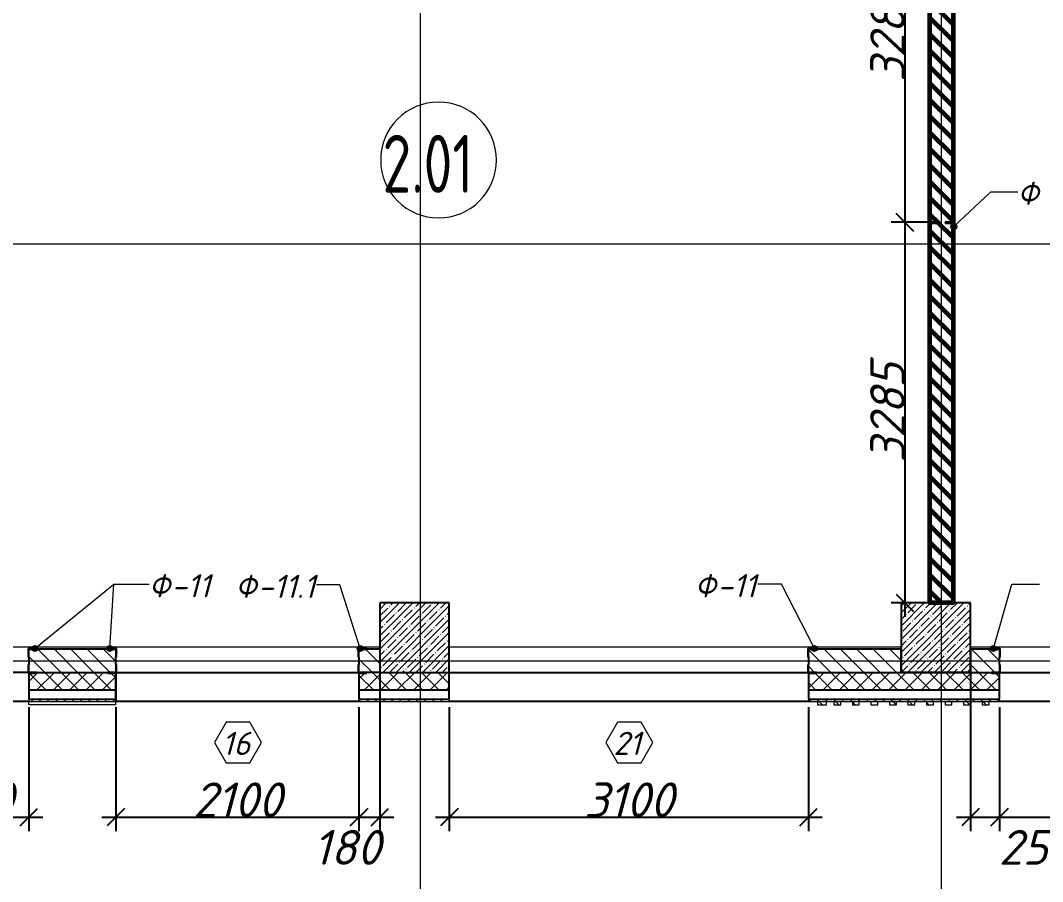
# Model space of a CAD drawing. Header units: millimetres. Extents: x 12986 to 523328, y -9759 to 30092.
# Drawn here: x 243654 to 252479, y -4671 to 2762 of the extents above; entities that cross this region are included whole.
import ezdxf

# ---------------------------------------------------------------- set-up
doc = ezdxf.new("R2010")
doc.units = ezdxf.units.MM
for name, color, linetype, lineweight in [('5) Блок ячеистый', 160, 'Continuous', 60), ('A-ANNO-DIMS', 7, 'Continuous', 9), ('A-AREA-IDEN', 7, 'Continuous', 9), ('A-GENM-1', 7, 'Continuous', 25), ('A-GENM-IDEN', 7, 'Continuous', 9), ('A-GLAZ-IDEN', 7, 'Continuous', 9), ('A-WALL-1', 7, 'Continuous', 25), ('A-WALL-FNSH-1', 7, 'Continuous', 9), ('A-WALL-FNSH-2', 7, 'Continuous', 5), ('A-WALL-PATT-1', 7, 'Continuous', 5), ('I-WALL', 7, 'Continuous', 5), ('S-COLS', 7, 'Continuous', 9), ('S-COLS-1', 7, 'Continuous', 5), ('S-COLS-2', 7, 'Continuous', 25), ('Оси-1', 7, 'Continuous', 20)]:
    doc.layers.add(name, color=color, linetype=linetype, lineweight=lineweight)
doc.layers.add('A-WALL-4', color=7, linetype='Continuous', lineweight=25, true_color=0x000000)
doc.layers.add('A-WALL-PATT-2', color=7, linetype='Continuous', lineweight=5, true_color=0xce0000)
doc.styles.add('ISOCPEUR_I_2', font='isocpeui.ttf', dxfattribs={"height": 300})
doc.styles.add('СПДС', font='ГОСТ тип А.ttf', dxfattribs={"width": 0.9})
doc.dimstyles.new('ISO-2_0_0_9К_СРЕДНИЙ', dxfattribs={"dimscale": 304.8, "dimtxt": 199.196235, "dimasz": 0.492126, "dimexe": 0.393701, "dimexo": 0, "dimgap": 0, "dimtad": 1, "dimdec": 0, "dimzin": 0, "dimdsep": 46, "dimtxsty": 'ISOCPEUR_I_2', "dimblk1": 'OBLIQUE', "dimblk2": 'OBLIQUE', "dimsah": 1, "dimcen": 0.09, "dimdle": 0.393701, "dimazin": 0, "dimtfac": 1, "dimtdec": 4, "dimtix": 1, "dimtmove": 2, "dimatfit": 3, "dimfxl": 1, "dimtvp": 1, "dimtolj": 1, "dimtzin": 0, "dimarcsym": 2})
doc.dimstyles.new('ISO-2_0_0_9К_СРЕДНИЙ_2', dxfattribs={"dimscale": 304.8, "dimtxt": 199.196235, "dimasz": 0.492126, "dimexe": 0.393701, "dimexo": 0, "dimgap": 0, "dimtad": 1, "dimdec": 0, "dimzin": 0, "dimdsep": 46, "dimtxsty": 'ISOCPEUR_I_2', "dimblk1": 'OBLIQUE', "dimblk2": 'OBLIQUE', "dimsah": 1, "dimcen": 0.09, "dimdle": 0.393701, "dimazin": 0, "dimtfac": 1, "dimtdec": 4, "dimtix": 1, "dimtmove": 0, "dimatfit": 3, "dimfxl": 1, "dimtvp": 1, "dimtolj": 1, "dimtzin": 0, "dimarcsym": 2})
pattern_1 = [(135, (239096.85, -2765.933), (-35.35534, -35.35534), [])]
pattern_2 = [(45, (239096.85, -2765.93), (-70.71068, 70.71068), []), (135, (239096.85, -2765.93), (-70.71068, -70.71068), [])]
pattern_3 = [(135, (239096.85, -2765.93), (-70.7107, -70.7107), [])]

# ---------------------------------------------------------------- blocks, each defined once
blk = doc.blocks.new('Колонна_Несущая_Прямоугольное сечение - 600х600-V39-АР1_1_Кладочный план 2 этажа')
at = {"layer": 'S-COLS-1'}
h = blk.add_hatch(dxfattribs=at)
h.set_pattern_fill('FP_55', color=256, style=0, pattern_type=2)
h.set_pattern_definition([(45, (-7960, -200), (-57.0246, 57.0246), []), (45, (-7902.975, -200), (-57.0246, 57.0246), [100.806, -20.161, 3.353, -16.808])])
h.paths.add_polyline_path([(-300, -300), (300, -300), (300, 300), (-300, 300), (-300, -89.1)], flags=0)
at = {"layer": 'S-COLS-2'}
for p, q in [((300, 300), (-300, 300)), ((-300, 300), (-300, -300)), ((300, -300), (300, 300)), ((-300, -300), (300, -300))]:
    blk.add_line(p, q, dxfattribs=at)
blk = doc.blocks.new('Фахверк_СКБ_Уголок - Ф-11_200х2500 h-28441216-АР1_1_Кладочный план 2 этажа')
at = {"layer": 'A-GENM-1'}
for p, q in [((200, 156), (125, 156)), ((125, 156), (125, 81)), ((131, 81), (131, 150)), ((131, 150), (200, 150)), ((200, 150), (200, 156)), ((125, 81), (131, 81)), ((131, 19), (125, 19)), ((125, 19), (125, -56)), ((131, -50), (131, 19)), ((125, -56), (200, -56)), ((200, -50), (131, -50)), ((200, -56), (200, -50))]:
    blk.add_line(p, q, dxfattribs=at)
blk = doc.blocks.new('Фахверк_СКБ_Уголок - Ф-11_1_200х2500h_крепления в одну сторону-28441424-АР1_1_Кладочный план 2 этажа')
at = {"layer": 'A-GENM-1'}
for p, q in [((200, 156), (125, 156)), ((125, 156), (125, 81)), ((131, 81), (131, 150)), ((131, 150), (200, 150)), ((200, 150), (200, 156)), ((125, 81), (131, 81)), ((131, 19), (125, 19)), ((125, 19), (125, -56)), ((131, -50), (131, 19)), ((125, -56), (200, -56)), ((200, -50), (131, -50)), ((200, -56), (200, -50))]:
    blk.add_line(p, q, dxfattribs=at)
blk = doc.blocks.new('Фахверк_СКБ_Уголок - Ф-18_200х3550 h-29129020-АР1_1_Кладочный план 2 этажа')
at = {"layer": 'A-GENM-1'}
for p, q in [((200, 156), (125, 156)), ((125, 156), (125, 81)), ((131, 81), (131, 150)), ((131, 150), (200, 150)), ((200, 150), (200, 156)), ((125, 81), (131, 81)), ((131, 19), (125, 19)), ((125, 19), (125, -56)), ((131, -50), (131, 19)), ((125, -56), (200, -56)), ((200, -50), (131, -50)), ((200, -56), (200, -50))]:
    blk.add_line(p, q, dxfattribs=at)
blk = doc.blocks.new('_Oblique')
at = {"color": 0, "linetype": 'ByBlock', "lineweight": -2}
blk.add_line((-0.5, -0.5), (0.5, 0.5), dxfattribs=at)
blk = doc.blocks.new('*D2084')
at = {"layer": 'A-ANNO-DIMS', "color": 0, "lineweight": -2, "transparency": 16777216}
for p, q in [((251856.9, -2865.9), (251856.9, -4235.9)), ((252106.9, -3165.9), (252106.9, -4235.9)), ((251736.9, -4115.9), (252226.9, -4115.9))]:
    blk.add_line(p, q, dxfattribs=at)
at = {"layer": 'Defpoints', "color": 0, "transparency": 16777216}
for p in [(251856.9, -2865.9), (252106.9, -3165.9), (252106.9, -4115.9)]:
    blk.add_point(p, dxfattribs=at)
at = {"layer": 'A-ANNO-DIMS', "color": 0, "lineweight": -2, "transparency": 16777216, "xscale": 150, "yscale": 150, "zscale": 150, "rotation": 180}
blk.add_blockref('_Oblique', (251856.9, -4115.9), dxfattribs=at)
at = {"layer": 'A-ANNO-DIMS', "color": 0, "lineweight": -2, "transparency": 16777216, "xscale": 150, "yscale": 150, "zscale": 150}
blk.add_blockref('_Oblique', (252106.9, -4115.9), dxfattribs=at)
at = {"layer": 'A-ANNO-DIMS', "color": 0, "transparency": 16777216, "insert": (252100.8, -4226.1), "char_height": 300, "width": 455.087, "attachment_point": 1, "line_spacing_factor": 1.149209, "style": 'ISOCPEUR_I_2'}
blk.add_mtext('\\A1;250', dxfattribs=at)
blk = doc.blocks.new('*D2085')
at = {"layer": 'A-ANNO-DIMS', "color": 0, "lineweight": -2, "transparency": 16777216}
for p, q in [((252106.9, -3165.9), (252106.9, -4235.9)), ((255206.9, -3165.9), (255206.9, -4235.9)), ((251986.9, -4115.9), (255326.9, -4115.9))]:
    blk.add_line(p, q, dxfattribs=at)
at = {"layer": 'Defpoints', "color": 0, "transparency": 16777216}
for p in [(252106.9, -3165.9), (255206.9, -3165.9), (255206.9, -4115.9)]:
    blk.add_point(p, dxfattribs=at)
at = {"layer": 'A-ANNO-DIMS', "color": 0, "lineweight": -2, "transparency": 16777216, "xscale": 150, "yscale": 150, "zscale": 150, "rotation": 180}
blk.add_blockref('_Oblique', (252106.9, -4115.9), dxfattribs=at)
at = {"layer": 'A-ANNO-DIMS', "color": 0, "lineweight": -2, "transparency": 16777216, "xscale": 150, "yscale": 150, "zscale": 150}
blk.add_blockref('_Oblique', (255206.9, -4115.9), dxfattribs=at)
at = {"layer": 'A-ANNO-DIMS', "color": 0, "transparency": 16777216, "insert": (253656.9, -3965.9), "char_height": 300, "width": 560.814, "attachment_point": 5, "style": 'ISOCPEUR_I_2'}
blk.add_mtext('\\A1;3100', dxfattribs=at)
blk = doc.blocks.new('*D2086')
at = {"layer": 'A-ANNO-DIMS', "color": 0, "lineweight": -2, "transparency": 16777216}
for p, q in [((247356.9, -3165.9), (247356.9, -4235.9)), ((250456.9, -3165.9), (250456.9, -4235.9)), ((247236.9, -4115.9), (250576.9, -4115.9))]:
    blk.add_line(p, q, dxfattribs=at)
at = {"layer": 'Defpoints', "color": 0, "transparency": 16777216}
for p in [(247356.9, -3165.9), (250456.9, -3165.9), (250456.9, -4115.9)]:
    blk.add_point(p, dxfattribs=at)
at = {"layer": 'A-ANNO-DIMS', "color": 0, "lineweight": -2, "transparency": 16777216, "xscale": 150, "yscale": 150, "zscale": 150, "rotation": 180}
blk.add_blockref('_Oblique', (247356.9, -4115.9), dxfattribs=at)
at = {"layer": 'A-ANNO-DIMS', "color": 0, "lineweight": -2, "transparency": 16777216, "xscale": 150, "yscale": 150, "zscale": 150}
blk.add_blockref('_Oblique', (250456.9, -4115.9), dxfattribs=at)
at = {"layer": 'A-ANNO-DIMS', "color": 0, "transparency": 16777216, "insert": (248906.9, -3965.9), "char_height": 300, "width": 560.814, "attachment_point": 5, "style": 'ISOCPEUR_I_2'}
blk.add_mtext('\\A1;3100', dxfattribs=at)
blk = doc.blocks.new('*D2087')
at = {"layer": 'A-ANNO-DIMS', "color": 0, "lineweight": -2, "transparency": 16777216}
for p, q in [((244476.9, -3165.9), (244476.9, -4235.9)), ((246576.9, -3165.9), (246576.9, -4235.9)), ((244356.9, -4115.9), (246696.9, -4115.9))]:
    blk.add_line(p, q, dxfattribs=at)
at = {"layer": 'Defpoints', "color": 0, "transparency": 16777216}
for p in [(244476.9, -3165.9), (246576.9, -3165.9), (246576.9, -4115.9)]:
    blk.add_point(p, dxfattribs=at)
at = {"layer": 'A-ANNO-DIMS', "color": 0, "lineweight": -2, "transparency": 16777216, "xscale": 150, "yscale": 150, "zscale": 150, "rotation": 180}
blk.add_blockref('_Oblique', (244476.9, -4115.9), dxfattribs=at)
at = {"layer": 'A-ANNO-DIMS', "color": 0, "lineweight": -2, "transparency": 16777216, "xscale": 150, "yscale": 150, "zscale": 150}
blk.add_blockref('_Oblique', (246576.9, -4115.9), dxfattribs=at)
at = {"layer": 'A-ANNO-DIMS', "color": 0, "transparency": 16777216, "insert": (245526.9, -3965.9), "char_height": 300, "width": 560.814, "attachment_point": 5, "style": 'ISOCPEUR_I_2'}
blk.add_mtext('\\A1;2100', dxfattribs=at)
blk = doc.blocks.new('*D2088')
at = {"layer": 'A-ANNO-DIMS', "color": 0, "lineweight": -2, "transparency": 16777216}
for p, q in [((246756.9, -2865.9), (246756.9, -4235.9)), ((246576.9, -3165.9), (246576.9, -4235.9)), ((246456.9, -4115.9), (246876.9, -4115.9))]:
    blk.add_line(p, q, dxfattribs=at)
at = {"layer": 'Defpoints', "color": 0, "transparency": 16777216}
for p in [(246756.9, -2865.9), (246576.9, -3165.9), (246756.9, -4115.9)]:
    blk.add_point(p, dxfattribs=at)
at = {"layer": 'A-ANNO-DIMS', "color": 0, "lineweight": -2, "transparency": 16777216, "xscale": 150, "yscale": 150, "zscale": 150, "rotation": 180}
blk.add_blockref('_Oblique', (246576.9, -4115.9), dxfattribs=at)
at = {"layer": 'A-ANNO-DIMS', "color": 0, "lineweight": -2, "transparency": 16777216, "xscale": 150, "yscale": 150, "zscale": 150}
blk.add_blockref('_Oblique', (246756.9, -4115.9), dxfattribs=at)
at = {"layer": 'A-ANNO-DIMS', "color": 0, "transparency": 16777216, "insert": (246180.1, -4226.1), "char_height": 300, "width": 409.118, "attachment_point": 1, "line_spacing_factor": 1.149209, "style": 'ISOCPEUR_I_2'}
blk.add_mtext('\\A1;180', dxfattribs=at)
blk = doc.blocks.new('*D2089')
at = {"layer": 'A-ANNO-DIMS', "color": 0, "lineweight": -2, "transparency": 16777216}
for p, q in [((242826.9, -3165.9), (242826.9, -4235.9)), ((243726.9, -3165.9), (243726.9, -4235.9)), ((242706.9, -4115.9), (243846.9, -4115.9))]:
    blk.add_line(p, q, dxfattribs=at)
at = {"layer": 'Defpoints', "color": 0, "transparency": 16777216}
for p in [(242826.9, -3165.9), (243726.9, -3165.9), (243726.9, -4115.9)]:
    blk.add_point(p, dxfattribs=at)
at = {"layer": 'A-ANNO-DIMS', "color": 0, "lineweight": -2, "transparency": 16777216, "xscale": 150, "yscale": 150, "zscale": 150, "rotation": 180}
blk.add_blockref('_Oblique', (242826.9, -4115.9), dxfattribs=at)
at = {"layer": 'A-ANNO-DIMS', "color": 0, "lineweight": -2, "transparency": 16777216, "xscale": 150, "yscale": 150, "zscale": 150}
blk.add_blockref('_Oblique', (243726.9, -4115.9), dxfattribs=at)
at = {"layer": 'A-ANNO-DIMS', "color": 0, "transparency": 16777216, "insert": (243276.9, -3965.9), "char_height": 300, "width": 455.087, "attachment_point": 5, "style": 'ISOCPEUR_I_2'}
blk.add_mtext('\\A1;900', dxfattribs=at)
blk = doc.blocks.new('AAR_СКБ_Марка_Окна_Перемычка и проем - Марка проема-25443838-АР1_1_Кладочный план 2 этажа')
at = {"layer": 'A-GLAZ-IDEN'}
for p, q in [((-0.968, -0.984), (-1.986, -2.747)), ((1.067, -0.984), (-0.968, -0.984)), ((2.085, -2.747), (1.067, -0.984)), ((-1.986, -2.747), (-0.968, -4.509)), ((1.067, -4.509), (2.085, -2.747)), ((-0.968, -4.509), (1.067, -4.509))]:
    blk.add_line(p, q, dxfattribs=at)
blk = doc.blocks.new('*D2593')
at = {"layer": 'A-ANNO-DIMS', "color": 0, "lineweight": -2, "transparency": 16777216}
for p, q in [((251291, 4424.1), (251291, 899.1)), ((251397.1, 4304.1), (251171, 4304.1)), ((251500.9, 1019.1), (251171, 1019.1))]:
    blk.add_line(p, q, dxfattribs=at)
at = {"layer": 'Defpoints', "color": 0, "transparency": 16777216}
for p in [(251397.1, 4304.1), (251291, 1019.1), (251500.9, 1019.1)]:
    blk.add_point(p, dxfattribs=at)
at = {"layer": 'A-ANNO-DIMS', "color": 0, "lineweight": -2, "transparency": 16777216, "xscale": 150, "yscale": 150, "zscale": 150}
for p, rotation in [((251291, 4304.1), 90), ((251291, 1019.1), 270)]:
    blk.add_blockref('_Oblique', p, dxfattribs=dict(at, rotation=rotation))
at = {"layer": 'A-ANNO-DIMS', "color": 0, "transparency": 16777216, "insert": (251141, 2661.6), "char_height": 300, "width": 606.782, "attachment_point": 5, "rotation": 90, "style": 'ISOCPEUR_I_2'}
blk.add_mtext('\\A1;3285', dxfattribs=at)
blk = doc.blocks.new('*D2594')
at = {"layer": 'A-ANNO-DIMS', "color": 0, "lineweight": -2, "transparency": 16777216}
for p, q in [((251291, 1139.1), (251291, -2385.9)), ((251500.9, 1019.1), (251171, 1019.1)), ((251397.1, -2265.9), (251171, -2265.9))]:
    blk.add_line(p, q, dxfattribs=at)
at = {"layer": 'Defpoints', "color": 0, "transparency": 16777216}
for p in [(251500.9, 1019.1), (251291, -2265.9), (251397.1, -2265.9)]:
    blk.add_point(p, dxfattribs=at)
at = {"layer": 'A-ANNO-DIMS', "color": 0, "lineweight": -2, "transparency": 16777216, "xscale": 150, "yscale": 150, "zscale": 150}
for p, rotation in [((251291, 1019.1), 90), ((251291, -2265.9), 270)]:
    blk.add_blockref('_Oblique', p, dxfattribs=dict(at, rotation=rotation))
at = {"layer": 'A-ANNO-DIMS', "color": 0, "transparency": 16777216, "insert": (251141, -623.4), "char_height": 300, "width": 606.782, "attachment_point": 5, "rotation": 90, "style": 'ISOCPEUR_I_2'}
blk.add_mtext('\\A1;3285', dxfattribs=at)
blk = doc.blocks.new('Марка_Помещения - Номер-25198446-Объем проектирования 2 этажа')
at = {"layer": 'A-AREA-IDEN'}
for start, end in [(360, 180), (180, 360)]:
    blk.add_arc((0, 0), 2.5, start, end, dxfattribs=at)

msp = doc.modelspace()

# ---------------------------------------------------------------- hatches: boundary and pattern name
at = {"layer": '5) Блок ячеистый'}
h = msp.add_hatch(dxfattribs=at)
h.set_pattern_fill('FP_22', color=256, style=0, pattern_type=2)
h.set_pattern_definition(pattern_3)
h.paths.add_polyline_path([(251575.85078, -2265.9327), (251706.85078, -2265.9327), (251706.85078, 1013.0673), (251637.85078, 1013.0673), (251637.85078, 1019.0673), (251706.85078, 1019.0673), (251706.85078, 4534.06731), (251506.85078, 4534.06731), (251506.85078, 1019.0673), (251575.85078, 1019.0673), (251575.85078, 1013.0673), (251506.85078, 1013.0673), (251506.85078, -2265.9327)], flags=0)
at = {"layer": 'A-GENM-IDEN'}
h = msp.add_hatch(color=256, dxfattribs=at)
edge = h.paths.add_edge_path(flags=0)
edge.add_arc((251712.85078, 981.5673), 25, 0, 360)
h = msp.add_hatch(color=256, dxfattribs=at)
edge = h.paths.add_edge_path(flags=0)
edge.add_arc((243779.18412, -2659.9327), 25, 0, 360)
h = msp.add_hatch(color=256, dxfattribs=at)
edge = h.paths.add_edge_path(flags=0)
edge.add_arc((244424.51748, -2659.9327), 25, 0, 360)
h = msp.add_hatch(color=256, dxfattribs=at)
edge = h.paths.add_edge_path(flags=0)
edge.add_arc((246587.51744, -2659.9327), 25, 0, 360)
h = msp.add_hatch(color=256, dxfattribs=at)
edge = h.paths.add_edge_path(flags=0)
edge.add_arc((250509.1841, -2659.9327), 25, 0, 360)
h = msp.add_hatch(color=256, dxfattribs=at)
edge = h.paths.add_edge_path(flags=0)
edge.add_arc((252054.51748, -2659.9327), 25, 0, 360)
at = {"layer": 'A-WALL-PATT-1'}
h = msp.add_hatch(dxfattribs=at)
h.set_pattern_fill('FP_11', color=256, style=0, pattern_type=2)
h.set_pattern_definition(pattern_2)
h.paths.add_polyline_path([(310656.8508, -3015.9327), (314796.85081, -3015.9327), (314796.85081, -2865.9327), (310656.8508, -2865.9327)], flags=0)
h.paths.add_polyline_path([(307949.19456, -3015.9327), (309756.8508, -3015.9327), (309756.8508, -2865.9327), (306156.85086, -2865.9327), (306156.85086, -3015.9327)], flags=0)
h.paths.add_polyline_path([(295506.85084, -3015.9327), (296256.85081, -3015.9327), (296256.3291, -2871.9327), (296187.85084, -2871.9327), (296187.85084, -2865.9327), (295506.85084, -2865.9327)], flags=0)
h.paths.add_polyline_path([(300006.85083, -3015.9327), (301156.85079, -3015.9327), (301156.32909, -2871.9327), (301087.85082, -2871.9327), (301087.85082, -2865.9327), (300006.85083, -2865.9327), (300006.85083, -2871.9327)], flags=0)
h.paths.add_polyline_path([(292393.80739, -3015.9327), (292406.85084, -3015.9327), (292406.32913, -2871.9327), (292337.85087, -2871.9327), (292337.85087, -2865.9327), (291006.85083, -2865.9327), (291006.85083, -3015.9327), (292337.85087, -3015.9327)], flags=0)
h.paths.add_polyline_path([(263926.8508, -3015.9327), (265506.59427, -3015.9327), (265506.07256, -2871.9327), (265437.5943, -2871.9327), (265437.5943, -2865.9327), (263995.85078, -2865.9327), (263995.85078, -2871.9327), (263926.8508, -2871.9327)], flags=0)
h.paths.add_polyline_path([(273935.85067, -3015.9327), (274986.85079, -3015.9327), (274986.32908, -2871.9327), (274917.85082, -2871.9327), (274917.85082, -2865.9327), (273935.85067, -2865.9327), (273935.85067, -2871.9327), (273866.85068, -2871.9327), (273866.85068, -3015.9327)], flags=0)
h.paths.add_polyline_path([(282756.8508, -3015.9327), (282756.32909, -2871.9327), (282687.85083, -2871.9327), (282687.85083, -2865.9327), (281825.85078, -2865.9327), (281825.85078, -2871.9327), (281756.85079, -2871.9327), (281756.85079, -3015.9327), (281825.85078, -3015.9327)], flags=0)
h.paths.add_polyline_path([(261757.85083, -3015.9327), (261826.8508, -3015.9327), (261826.32909, -2871.9327), (261757.85083, -2871.9327), (261757.85083, -2865.9327), (260775.85085, -2865.9327), (260775.85085, -2871.9327), (260706.85086, -2871.9327), (260706.85086, -3015.9327)], flags=0)
h.paths.add_polyline_path([(256356.85091, -3015.9327), (256356.85091, -2865.9327), (255275.85077, -2865.9327), (255275.85077, -2871.9327), (255206.85079, -2871.9327), (255206.85079, -3015.9327), (255852.16331, -3015.9327)], flags=0)
h.paths.add_polyline_path([(242826.85079, -3015.9327), (242826.85079, -2865.9327), (238836.85079, -2865.9327), (238836.85079, -3015.9327)], flags=0)
h.paths.add_polyline_path([(247356.85078, -3015.9327), (247356.85078, -2865.9327), (246645.85077, -2865.9327), (246645.85077, -2871.9327), (246576.85078, -2871.9327), (246576.85078, -3015.9327), (246756.85078, -3015.9327)], flags=0)
h = msp.add_hatch(dxfattribs=at)
h.set_pattern_fill('FP_11', color=256, style=0, pattern_type=2)
h.set_pattern_definition(pattern_2)
h.paths.add_polyline_path([(297906.85083, -3015.9327), (297906.32912, -2871.9327), (297837.85086, -2871.9327), (297837.85086, -2865.9327), (297225.8508, -2865.9327), (297225.8508, -2871.9327), (297156.85081, -2871.9327), (297156.85081, -3015.9327), (297223.33519, -3015.9327)], flags=0)
h.paths.add_polyline_path([(304884.66331, -3015.9327), (305256.85081, -3015.9327), (305256.85081, -2865.9327), (304325.85078, -2865.9327), (304325.85078, -2871.9327), (304256.85079, -2871.9327), (304256.85079, -3015.9327)], flags=0)
h.paths.add_polyline_path([(272897.85071, -3015.9327), (272966.85079, -3015.9327), (272966.85071, -2871.9327), (272897.85071, -2871.9327), (272897.85071, -2865.9327), (272106.85079, -2865.9327), (272106.85079, -3015.9327), (272707.08519, -3015.9327)], flags=0)
h.paths.add_polyline_path([(283656.8508, -3015.9327), (284406.85083, -3015.9327), (284406.32912, -2871.9327), (284337.85086, -2871.9327), (284337.85086, -2865.9327), (283725.85079, -2865.9327), (283725.85079, -2871.9327), (283656.8508, -2871.9327)], flags=0)
h.paths.add_polyline_path([(257837.85089, -3015.9327), (257906.85086, -3015.9327), (257906.32915, -2871.9327), (257837.85089, -2871.9327), (257837.85089, -2865.9327), (257325.8509, -2865.9327), (257325.8509, -2871.9327), (257256.85091, -2871.9327), (257256.85091, -3015.9327), (257325.8509, -3015.9327)], flags=0)
h.paths.add_polyline_path([(244476.85078, -3015.9327), (244476.32907, -2871.9327), (244407.85081, -2871.9327), (244407.85081, -2865.9327), (243795.85078, -2865.9327), (243795.85078, -2871.9327), (243726.85079, -2871.9327), (243726.85079, -3015.9327), (244407.85081, -3015.9327)], flags=0)
h = msp.add_hatch(dxfattribs=at)
h.set_pattern_fill('FP_11', color=256, style=0, pattern_type=2)
h.set_pattern_definition(pattern_2)
h.paths.add_polyline_path([(277303.88206, -3015.9327), (278656.85079, -3015.9327), (278656.32908, -2871.9327), (278587.85082, -2871.9327), (278587.85082, -2865.9327), (277086.85079, -2865.9327), (277086.85079, -3015.9327)], flags=0)
h.paths.add_polyline_path([(287906.85083, -3015.9327), (287906.32912, -2871.9327), (287837.85086, -2871.9327), (287837.85086, -2865.9327), (286506.85083, -2865.9327), (286506.85083, -3015.9327), (287837.85086, -3015.9327)], flags=0)
h.paths.add_polyline_path([(270006.85079, -3015.9327), (270006.32908, -2871.9327), (269937.85082, -2871.9327), (269937.85082, -2865.9327), (268306.85079, -2865.9327), (268306.85079, -3015.9327), (269993.80734, -3015.9327)], flags=0)
h.paths.add_polyline_path([(250456.85078, -3015.9327), (252106.85079, -3015.9327), (252106.32908, -2871.9327), (252037.85081, -2871.9327), (252037.85081, -2865.9327), (250525.85077, -2865.9327), (250525.85077, -2871.9327), (250456.85078, -2871.9327)], flags=0)
h = msp.add_hatch(dxfattribs=at)
h.set_pattern_fill('FP_23', color=256, style=0, pattern_type=2)
h.set_pattern_definition(pattern_1)
h.paths.add_polyline_path([(314946.85081, -3115.9327), (315026.85081, -3115.9327), (315026.85081, -3095.9327), (310656.8508, -3095.9327), (310656.8508, -3115.9327), (314796.85081, -3115.9327)], flags=0)
h.paths.add_polyline_path([(309756.8508, -3115.9327), (309756.8508, -3095.9327), (306156.85086, -3095.9327), (306156.85086, -3115.9327), (307949.19456, -3115.9327)], flags=0)
h.paths.add_polyline_path([(301156.85079, -3115.9327), (301156.85079, -3095.9327), (300006.85083, -3095.9327), (300006.85083, -3115.9327)], flags=0)
h.paths.add_polyline_path([(295691.06956, -3115.9327), (296256.85081, -3115.9327), (296256.85081, -3095.9327), (295506.85084, -3095.9327), (295506.85084, -3115.9327)], flags=0)
h.paths.add_polyline_path([(291006.85083, -3115.9327), (292406.85084, -3115.9327), (292406.85084, -3095.9327), (291006.85083, -3095.9327)], flags=0)
h.paths.add_polyline_path([(273866.85068, -3115.9327), (274986.85079, -3115.9327), (274986.85079, -3095.9327), (273866.85068, -3095.9327)], flags=0)
h.paths.add_polyline_path([(281756.85079, -3115.9327), (282756.8508, -3115.9327), (282756.8508, -3095.9327), (281756.85079, -3095.9327)], flags=0)
h.paths.add_polyline_path([(265506.59427, -3115.9327), (265506.59427, -3095.9327), (263926.8508, -3095.9327), (263926.8508, -3115.9327)], flags=0)
h.paths.add_polyline_path([(255852.16331, -3115.9327), (256356.85091, -3115.9327), (256356.85091, -3095.9327), (255206.85079, -3095.9327), (255206.85079, -3115.9327)], flags=0)
h.paths.add_polyline_path([(246576.85078, -3115.9327), (247356.85078, -3115.9327), (247356.85078, -3095.9327), (246576.85078, -3095.9327)], flags=0)
h.paths.add_polyline_path([(261826.8508, -3115.9327), (261826.8508, -3095.9327), (260706.85086, -3095.9327), (260706.85086, -3115.9327)], flags=0)
h.paths.add_polyline_path([(242826.85079, -3115.9327), (242826.85079, -3095.9327), (238736.85079, -3095.9327), (238736.85079, -3115.9327)], flags=0)
h = msp.add_hatch(dxfattribs=at)
h.set_pattern_fill('FP_23', color=256, style=0, pattern_type=2)
h.set_pattern_definition(pattern_1)
h.paths.add_polyline_path([(304884.66331, -3115.9327), (305256.85081, -3115.9327), (305256.85081, -3095.9327), (304256.85079, -3095.9327), (304256.85079, -3115.9327)], flags=0)
h.paths.add_polyline_path([(297223.33519, -3115.9327), (297906.85083, -3115.9327), (297906.85083, -3095.9327), (297156.85081, -3095.9327), (297156.85081, -3115.9327)], flags=0)
h.paths.add_polyline_path([(284406.85083, -3115.9327), (284406.85083, -3095.9327), (283656.8508, -3095.9327), (283656.8508, -3115.9327)], flags=0)
h.paths.add_polyline_path([(272966.85079, -3115.9327), (272966.85079, -3095.9327), (272106.85079, -3095.9327), (272106.85079, -3115.9327), (272707.08519, -3115.9327)], flags=0)
h.paths.add_polyline_path([(243726.85079, -3115.9327), (244476.85078, -3115.9327), (244476.85078, -3095.9327), (243726.85079, -3095.9327)], flags=0)
h.paths.add_polyline_path([(257906.85086, -3115.9327), (257906.85086, -3095.9327), (257256.85091, -3095.9327), (257256.85091, -3115.9327)], flags=0)
h = msp.add_hatch(dxfattribs=at)
h.set_pattern_fill('FP_23', color=256, style=0, pattern_type=2)
h.set_pattern_definition(pattern_1)
h.paths.add_polyline_path([(287906.85083, -3115.9327), (287906.85083, -3095.9327), (286506.85083, -3095.9327), (286506.85083, -3115.9327)], flags=0)
h.paths.add_polyline_path([(277303.88206, -3115.9327), (278656.85079, -3115.9327), (278656.85079, -3095.9327), (277086.85079, -3095.9327), (277086.85079, -3115.9327)], flags=0)
h.paths.add_polyline_path([(268306.85079, -3115.9327), (270006.85079, -3115.9327), (270006.85079, -3095.9327), (268306.85079, -3095.9327)], flags=0)
h.paths.add_polyline_path([(252106.85079, -3115.9327), (252106.85079, -3095.9327), (250456.85078, -3095.9327), (250456.85078, -3115.9327), (251255.36644, -3115.9327)], flags=0)
h = msp.add_hatch(dxfattribs=at)
h.set_pattern_fill('FP_23', color=256, style=0, pattern_type=2)
h.set_pattern_definition(pattern_1)
h.paths.add_polyline_path([(250536.85078, -3145.9327), (250614.31671, -3145.9327), (250614.31671, -3115.9327), (250536.85078, -3115.9327)], flags=0)
h = msp.add_hatch(dxfattribs=at)
h.set_pattern_fill('FP_23', color=256, style=0, pattern_type=2)
h.set_pattern_definition(pattern_1)
h.paths.add_polyline_path([(250736.85078, -3145.9327), (250736.85078, -3115.9327), (250676.85078, -3115.9327), (250676.85078, -3145.9327)], flags=0)
h = msp.add_hatch(dxfattribs=at)
h.set_pattern_fill('FP_23', color=256, style=0, pattern_type=2)
h.set_pattern_definition(pattern_1)
h.paths.add_polyline_path([(250896.85078, -3145.9327), (250896.85078, -3115.9327), (250836.85078, -3115.9327), (250836.85078, -3145.9327)], flags=0)
h = msp.add_hatch(dxfattribs=at)
h.set_pattern_fill('FP_23', color=256, style=0, pattern_type=2)
h.set_pattern_definition(pattern_1)
h.paths.add_polyline_path([(251056.85078, -3145.9327), (251056.85078, -3115.9327), (250996.85078, -3115.9327), (250996.85078, -3145.9327)], flags=0)
h = msp.add_hatch(dxfattribs=at)
h.set_pattern_fill('FP_23', color=256, style=0, pattern_type=2)
h.set_pattern_definition(pattern_1)
h.paths.add_polyline_path([(251216.85078, -3145.9327), (251216.85078, -3115.9327), (251156.85078, -3115.9327), (251156.85078, -3145.9327)], flags=0)
h = msp.add_hatch(dxfattribs=at)
h.set_pattern_fill('FP_23', color=256, style=0, pattern_type=2)
h.set_pattern_definition(pattern_1)
h.paths.add_polyline_path([(251376.85078, -3145.9327), (251376.85078, -3115.9327), (251316.85078, -3115.9327), (251316.85078, -3145.9327)], flags=0)
h = msp.add_hatch(dxfattribs=at)
h.set_pattern_fill('FP_23', color=256, style=0, pattern_type=2)
h.set_pattern_definition(pattern_1)
h.paths.add_polyline_path([(251536.85078, -3145.9327), (251536.85078, -3115.9327), (251476.85078, -3115.9327), (251476.85078, -3145.9327)], flags=0)
h = msp.add_hatch(dxfattribs=at)
h.set_pattern_fill('FP_23', color=256, style=0, pattern_type=2)
h.set_pattern_definition(pattern_1)
h.paths.add_polyline_path([(251696.85078, -3145.9327), (251696.85078, -3115.9327), (251636.85078, -3115.9327), (251636.85078, -3145.9327)], flags=0)
h = msp.add_hatch(dxfattribs=at)
h.set_pattern_fill('FP_23', color=256, style=0, pattern_type=2)
h.set_pattern_definition(pattern_1)
h.paths.add_polyline_path([(251856.85078, -3145.9327), (251856.85078, -3115.9327), (251796.85078, -3115.9327), (251796.85078, -3145.9327)], flags=0)
h = msp.add_hatch(dxfattribs=at)
h.set_pattern_fill('FP_23', color=256, style=0, pattern_type=2)
h.set_pattern_definition(pattern_1)
h.paths.add_polyline_path([(252016.85078, -3145.9327), (252016.85078, -3115.9327), (251956.85078, -3115.9327), (251956.85078, -3145.9327)], flags=0)
at = {"layer": 'A-WALL-PATT-2'}
h = msp.add_hatch(dxfattribs=at)
h.set_pattern_fill('FP_22', color=256, style=0, pattern_type=2)
h.set_pattern_definition(pattern_3)
h.paths.add_polyline_path([(251255.36644, -2865.9327), (251256.85078, -2865.9327), (251256.85078, -2665.9327), (250456.85078, -2665.9327), (250456.85078, -2865.9327), (250525.85077, -2865.9327)], flags=0)
h.paths.add_polyline_path([(243726.85079, -2865.9327), (244476.85078, -2865.9327), (244476.85078, -2665.93273), (243726.85079, -2665.9327), (243726.85079, -2796.9327)], flags=0)
h.paths.add_polyline_path([(246576.85078, -2865.9327), (246756.85078, -2865.9327), (246756.85078, -2665.9327), (246576.85078, -2665.9327), (246576.85078, -2796.9327)], flags=0)
h = msp.add_hatch(dxfattribs=at)
h.set_pattern_fill('FP_22', color=256, style=0, pattern_type=2)
h.set_pattern_definition(pattern_3)
h.paths.add_polyline_path([(255206.85079, -2865.9327), (255756.85078, -2865.9327), (255756.85078, -2665.9327), (255206.85079, -2665.9327), (255206.85079, -2796.9327)], flags=0)
h.paths.add_polyline_path([(251856.85078, -2865.9327), (252106.85079, -2865.9327), (252106.85079, -2665.93273), (251856.85078, -2665.9327)], flags=0)
at = {"layer": 'S-COLS-1'}
h = msp.add_hatch(dxfattribs=at)
h.set_pattern_fill('FP_7', color=256, style=0, pattern_type=2)
h.set_pattern_definition([(45, (239096.85, -2765.93), (-57.02463, 57.02463), []), (45, (239153.876, -2765.93), (-57.02463, 57.02463), [100.806, -20.161, 3.353, -16.808])])
h.paths.add_polyline_path([(251256.85078, -2865.9327), (251856.85078, -2865.9327), (251856.85078, -2265.9327), (251256.85078, -2265.9327), (251256.85078, -2655.01297)], flags=0)

# ---------------------------------------------------------------- linework, layer by layer
at = {"layer": '5) Блок ячеистый'}
msp.add_lwpolyline([(251506.85078, 4534.06731), (251706.85078, 4534.06731), (251706.85078, -2265.9327), (251506.85078, -2265.9327)], close=True, dxfattribs=at)
at = {"layer": 'A-GENM-IDEN'}
for p, q in [((251712.85078, 981.5673), (252032.40285, 1281.58124)), ((252032.40285, 1281.58124), (252265.16244, 1281.58124)), ((243779.18412, -2659.9327), (244460.91726, -2105.26618)), ((244424.51748, -2659.9327), (244458.98289, -2105.26618)), ((244458.98289, -2105.26618), (244765.66592, -2105.26618)), ((244460.91726, -2105.26618), (244765.66592, -2105.26618)), ((246412.06106, -2110.95941), (246208.97433, -2110.95941)), ((246587.51744, -2659.9327), (246412.06106, -2110.95941)), ((250225.948, -2105.26618), (250021.17287, -2105.26618)), ((250509.1841, -2659.9327), (250225.948, -2105.26618)), ((252054.51748, -2659.9327), (252215.03731, -2105.26618)), ((252215.03731, -2105.26618), (252452.95713, -2105.26618))]:
    msp.add_line(p, q, dxfattribs=at)
for centre in [(251712.85078, 981.5673), (243779.18412, -2659.9327), (244424.51748, -2659.9327), (246587.51744, -2659.9327), (250509.1841, -2659.9327), (252054.51748, -2659.9327)]:
    msp.add_circle(centre, 25, dxfattribs=at)
at = {"layer": 'A-WALL-1'}
for p, q in [((243726.85079, -2734.9327), (243726.85079, -2796.9327)), ((244407.85081, -2665.9327), (243795.85078, -2665.9327)), ((244476.85078, -2796.9327), (244476.85078, -2734.9327)), ((246576.85078, -2734.9327), (246576.85078, -2796.9327)), ((246756.85078, -2665.9327), (246645.85077, -2665.9327)), ((250456.85078, -2734.9327), (250456.85078, -2796.9327)), ((251256.85078, -2665.9327), (250525.85077, -2665.9327)), ((251256.85078, -2865.9327), (251256.85078, -2665.9327)), ((252037.85081, -2665.9327), (251856.85078, -2665.9327)), ((251856.85078, -2665.9327), (251856.85078, -2865.9327)), ((252106.85079, -2796.9327), (252106.85079, -2734.9327)), ((243795.85078, -2865.9327), (244407.85081, -2865.9327)), ((250525.85077, -2865.9327), (251256.85078, -2865.9327)), ((251856.85078, -2865.9327), (252037.85081, -2865.9327))]:
    msp.add_line(p, q, dxfattribs=at)
at = {"layer": 'A-WALL-4'}
for p, q in [((243720.85078, -2865.9327), (242826.85079, -2865.9327)), ((243726.85079, -2871.9327), (243726.85079, -3095.9327)), ((244476.85077, -2871.9327), (244476.85077, -3115.9327)), ((244476.85078, -3095.9327), (244476.85078, -2871.9327)), ((244482.85081, -2865.9327), (246570.85077, -2865.9327)), ((246576.85078, -2871.9327), (246576.85078, -3095.9327)), ((246756.85078, -2865.9327), (246645.85077, -2865.9327)), ((247356.85078, -3095.9327), (247356.85078, -2865.9327)), ((247356.85078, -2865.9327), (250450.85077, -2865.9327)), ((250456.85078, -2871.9327), (250456.85078, -3095.9327)), ((251856.85078, -2865.9327), (251256.85078, -2865.9327)), ((252106.85079, -3095.9327), (252106.85079, -2871.9327)), ((252112.85081, -2865.9327), (255200.85077, -2865.9327)), ((243726.85079, -3015.9327), (244476.85078, -3015.9327)), ((246576.85078, -3015.9327), (247356.85078, -3015.9327)), ((250456.85078, -3015.9327), (252106.85079, -3015.9327)), ((243726.85079, -3115.9327), (242826.85079, -3115.9327)), ((243726.85079, -3095.9327), (244476.85078, -3095.9327)), ((246576.85078, -3115.9327), (244476.85078, -3115.9327)), ((246576.85078, -3095.9327), (247356.85078, -3095.9327)), ((250456.85078, -3115.9327), (247356.85078, -3115.9327)), ((250456.85078, -3095.9327), (252106.85079, -3095.9327)), ((255206.85079, -3115.9327), (252106.85079, -3115.9327))]:
    msp.add_line(p, q, dxfattribs=at)
at = {"layer": 'A-WALL-FNSH-1'}
for p, q in [((243726.85079, -3095.9327), (243726.85079, -3115.9327)), ((243726.85079, -3115.9327), (244476.85078, -3115.9327)), ((244476.85078, -3115.9327), (244476.85078, -3095.9327)), ((246576.85078, -3095.9327), (246576.85078, -3115.9327)), ((246576.85078, -3115.9327), (247356.85078, -3115.9327)), ((247356.85078, -3115.9327), (247356.85078, -3095.9327)), ((250456.85078, -3095.9327), (250456.85078, -3115.9327)), ((250456.85078, -3115.9327), (252106.85079, -3115.9327)), ((250536.85078, -3115.9327), (250536.85078, -3145.9327)), ((250536.85078, -3145.9327), (250614.31671, -3145.9327)), ((250614.31671, -3145.9327), (250614.31671, -3115.9327)), ((250676.85078, -3115.9327), (250676.85078, -3145.9327)), ((250676.85078, -3145.9327), (250736.85078, -3145.9327)), ((250736.85078, -3145.9327), (250736.85078, -3115.9327)), ((250836.85078, -3115.9327), (250836.85078, -3145.9327)), ((250836.85078, -3145.9327), (250896.85078, -3145.9327)), ((250896.85078, -3145.9327), (250896.85078, -3115.9327)), ((250996.85078, -3115.9327), (250996.85078, -3145.9327)), ((250996.85078, -3145.9327), (251056.85078, -3145.9327)), ((251056.85078, -3145.9327), (251056.85078, -3115.9327)), ((251156.85078, -3115.9327), (251156.85078, -3145.9327)), ((251156.85078, -3145.9327), (251216.85078, -3145.9327)), ((251216.85078, -3145.9327), (251216.85078, -3115.9327)), ((251316.85078, -3115.9327), (251316.85078, -3145.9327)), ((251316.85078, -3145.9327), (251376.85078, -3145.9327)), ((251376.85078, -3145.9327), (251376.85078, -3115.9327)), ((251476.85078, -3115.9327), (251476.85078, -3145.9327)), ((251476.85078, -3145.9327), (251536.85078, -3145.9327)), ((251536.85078, -3145.9327), (251536.85078, -3115.9327)), ((251636.85078, -3115.9327), (251636.85078, -3145.9327)), ((251636.85078, -3145.9327), (251696.85078, -3145.9327)), ((251696.85078, -3145.9327), (251696.85078, -3115.9327)), ((251796.85078, -3115.9327), (251796.85078, -3145.9327)), ((251796.85078, -3145.9327), (251856.85078, -3145.9327)), ((251856.85078, -3145.9327), (251856.85078, -3115.9327)), ((251956.85078, -3115.9327), (251956.85078, -3145.9327)), ((251956.85078, -3145.9327), (252016.85078, -3145.9327)), ((252016.85078, -3145.9327), (252016.85078, -3115.9327)), ((252106.85079, -3115.9327), (252106.85079, -3095.9327))]:
    msp.add_line(p, q, dxfattribs=at)
at = {"layer": 'A-WALL-FNSH-2'}
for p, q in [((251706.85078, 1019.0673), (251706.85078, 4534.06731)), ((251506.85078, 4304.06731), (251506.85078, 1019.0673)), ((251506.85078, 944.0673), (251506.85078, -2265.9327)), ((251706.85078, -2265.9327), (251706.85078, 944.0673)), ((251506.85078, -2265.9327), (251706.85078, -2265.9327))]:
    msp.add_line(p, q, dxfattribs=at)
at = {"layer": 'I-WALL'}
for p, q in [((242826.85079, -2645.9327), (246756.85078, -2645.9327)), ((247356.85078, -2645.9327), (251256.85078, -2645.9327)), ((251856.85078, -2645.9327), (255756.85078, -2645.9327)), ((243726.85079, -3145.9327), (243726.85079, -3115.9327)), ((244476.85076, -3145.9327), (243726.85079, -3145.9327)), ((244476.85076, -3145.9327), (244476.85076, -3115.9327))]:
    msp.add_line(p, q, dxfattribs=at)
at = {"layer": 'S-COLS-2'}
for p, q in [((251856.85078, -2265.9327), (251256.85078, -2265.9327)), ((251256.85078, -2265.9327), (251256.85078, -2865.9327)), ((251856.85078, -2865.9327), (251856.85078, -2265.9327)), ((251256.85078, -2865.9327), (251856.85078, -2865.9327))]:
    msp.add_line(p, q, dxfattribs=at)
at = {"layer": 'Оси-1'}
for p, q in [((247106.85078, -6915.9327), (247106.85078, 25871.01046)), ((251606.85078, -6915.9327), (251606.85078, 25871.01046)), ((234936.85079, 834.0673), (365048.47884, 834.0673)), ((234936.85079, -2765.9327), (365048.47884, -2765.9327))]:
    msp.add_line(p, q, dxfattribs=at)

# ---------------------------------------------------------------- block references
at = {"layer": 'A-AREA-IDEN', "xscale": 199.9999999999999, "yscale": 199.9999999999999, "zscale": 199.9999999999999}
msp.add_blockref('Марка_Помещения - Номер-25198446-Объем проектирования 2 этажа', (247264.08958, 1556.92447), dxfattribs=at)
at = {"layer": 'A-GENM-1'}
for name, p, rotation in [('Фахверк_СКБ_Уголок - Ф-18_200х3550 h-29129020-АР1_1_Кладочный план 2 этажа', (251556.85078, 1144.0673), 269.9999999999999), ('Фахверк_СКБ_Уголок - Ф-11_200х2500 h-28441216-АР1_1_Кладочный план 2 этажа', (244607.85081, -2715.9327), 180), ('Фахверк_СКБ_Уголок - Ф-11_200х2500 h-28441216-АР1_1_Кладочный план 2 этажа', (252237.85081, -2715.9327), 180)]:
    msp.add_blockref(name, p, dxfattribs=dict(at, rotation=rotation))
for name, p in [('Фахверк_СКБ_Уголок - Ф-11_200х2500 h-28441216-АР1_1_Кладочный план 2 этажа', (243595.85078, -2815.9327)), ('Фахверк_СКБ_Уголок - Ф-11_1_200х2500h_крепления в одну сторону-28441424-АР1_1_Кладочный план 2 этажа', (246445.85077, -2815.9327)), ('Фахверк_СКБ_Уголок - Ф-11_200х2500 h-28441216-АР1_1_Кладочный план 2 этажа', (250325.85077, -2815.9327))]:
    msp.add_blockref(name, p, dxfattribs=at)
at = {"layer": 'A-GLAZ-IDEN', "xscale": 99.99999999999993, "yscale": 99.99999999999993, "zscale": 99.99999999999993}
for p in [(245526.85078, -3195.96699), (248906.85078, -3195.96699)]:
    msp.add_blockref('AAR_СКБ_Марка_Окна_Перемычка и проем - Марка проема-25443838-АР1_1_Кладочный план 2 этажа', p, dxfattribs=at)
at = {"layer": 'S-COLS'}
msp.add_blockref('Колонна_Несущая_Прямоугольное сечение - 600х600-V39-АР1_1_Кладочный план 2 этажа', (247056.85078, -2565.9327), dxfattribs=at)

# ---------------------------------------------------------------- texts
at = {"layer": 'A-AREA-IDEN', "insert": (246780.32328, 1774.04308), "char_height": 500, "width": 1212.1515, "attachment_point": 1, "style": 'СПДС'}
msp.add_mtext('2.01', dxfattribs=at)
at = {"layer": 'A-GENM-IDEN', "char_height": 200, "attachment_point": 1, "style": 'ISOCPEUR_I_2'}
for s, insert, width in [('\\fISOCPEUR|b0|i1|c204|p34|;\\W.9;Ф', (252265.16244, 1369.19582), 230.886), ('\\fISOCPEUR|b0|i1|c204|p34|;\\W.9;Ф', (244765.66592, -2017.65159), 230.886), ('\\fISOCPEUR|b0|i1|c204|p34|;\\W.9;Ф', (244765.66592, -2017.65159), 230.886), ('-11', (244956.16592, -2017.65159), 389.620125), ('-11', (244956.16592, -2017.65159), 389.620125), ('\\fISOCPEUR|b0|i1|c204|p34|;\\W.9;Ф', (245511.94424, -2023.34483), 230.886), ('-11.1', (245702.44424, -2023.34483), 577.215), ('\\fISOCPEUR|b0|i1|c204|p34|;\\W.9;Ф', (249478.93839, -2017.65159), 230.886), ('-11', (249669.43839, -2017.65159), 389.620125)]:
    msp.add_mtext(s, dxfattribs=dict(at, insert=insert, width=width))
at = {"layer": 'A-GLAZ-IDEN', "char_height": 200, "width": 274.177125, "attachment_point": 1, "style": 'ISOCPEUR_I_2'}
for s, insert in [('16', (245392.95226, -3378.60836)), ('21', (248772.95225, -3378.60836))]:
    msp.add_mtext(s, dxfattribs=dict(at, insert=insert))

# ---------------------------------------------------------------- dimensions: what is measured, and where the dimension line sits
at = {"layer": 'A-ANNO-DIMS'}
for base, p1, p2, picture, middle in [((251290.99666, 1019.0673), (251397.06267, 4304.06731), (251500.85078, 1019.0673), '*D2593', (251140.99666, 2661.56731)), ((251290.99666, -2265.9327), (251500.85078, 1019.0673), (251397.06267, -2265.9327), '*D2594', (251140.99666, -623.4327))]:
    dim = msp.add_linear_dim(base=base, p1=p1, p2=p2, angle=90, dimstyle='ISO-2_0_0_9К_СРЕДНИЙ_2', override={"dimpost": '<>', "dimfxl": 3286.639163}, dxfattribs=at)
    dim.commit()
    dim.dimension.update_dxf_attribs({"geometry": picture, "text_midpoint": middle})
for base, p1, p2, override, picture, middle in [((246756.85078, -4115.93701), (246576.85078, -3165.9327), (246756.85078, -2865.9327), {"dimpost": '<>', "dimfxl": 349.857111}, '*D2088', (246384.69602, -4426.09017)), ((252106.85079, -4115.93701), (251856.85078, -2865.9327), (252106.85079, -3165.9327), {"dimpost": '<>', "dimfxl": 390.512488}, '*D2084', (252328.30222, -4426.09017))]:
    dim = msp.add_linear_dim(base=base, p1=p1, p2=p2, dimstyle='ISO-2_0_0_9К_СРЕДНИЙ', override=override, dxfattribs=at)
    dim.commit()
    dim.dimension.update_dxf_attribs({"geometry": picture, "text_midpoint": middle, "dimtype": 160})
for base, p1, p2, override, picture, middle in [((243726.85079, -4115.93701), (242826.85079, -3165.9327), (243726.85079, -3165.9327), {"dimpost": '<>', "dimfxl": 900}, '*D2089', (243276.85079, -3965.93701)), ((246576.85078, -4115.93701), (244476.85078, -3165.9327), (246576.85078, -3165.9327), {"dimpost": '<>', "dimfxl": 2100}, '*D2087', (245526.85078, -3965.93701)), ((250456.85078, -4115.93701), (247356.85078, -3165.9327), (250456.85078, -3165.9327), {"dimpost": '<>', "dimfxl": 3100}, '*D2086', (248906.85078, -3965.93701)), ((255206.85079, -4115.93701), (252106.85079, -3165.9327), (255206.85079, -3165.9327), {"dimpost": '<>', "dimfxl": 3100}, '*D2085', (253656.85079, -3965.93701))]:
    dim = msp.add_linear_dim(base=base, p1=p1, p2=p2, dimstyle='ISO-2_0_0_9К_СРЕДНИЙ_2', override=override, dxfattribs=at)
    dim.commit()
    dim.dimension.update_dxf_attribs({"geometry": picture, "text_midpoint": middle})

doc.saveas('drawing.dxf')
